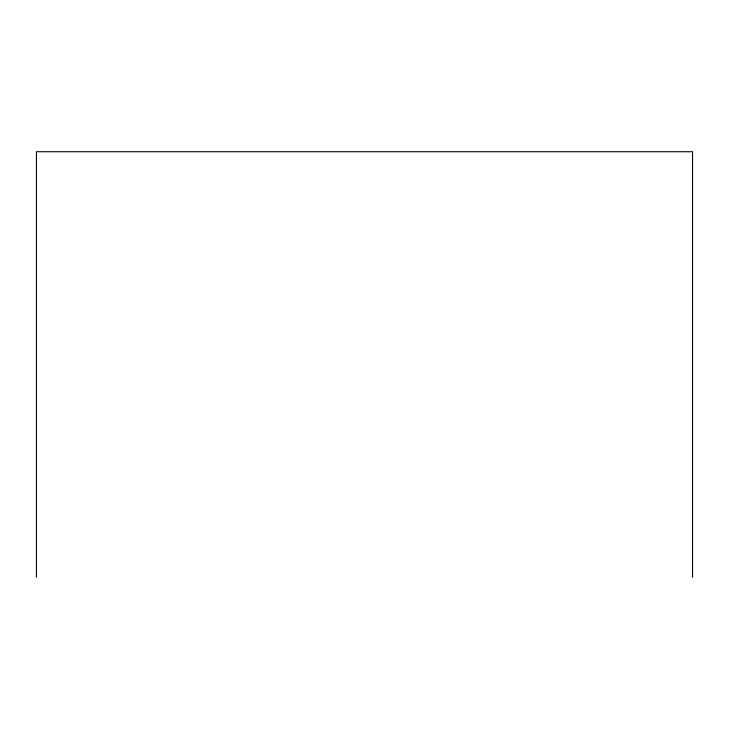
<?xml version="1.0" encoding="UTF-8"?>
<svg xmlns="http://www.w3.org/2000/svg" width="729" height="729" viewBox="0 0 729 729"><rect width="100%" height="100%" fill="white"/><g stroke="black" fill="none" stroke-linecap="round" stroke-linejoin="round"><path stroke-width="1.09" d="M692.55 577.277L692.55 151.723L36.45 151.723L36.45 577.277"/></g></svg>
